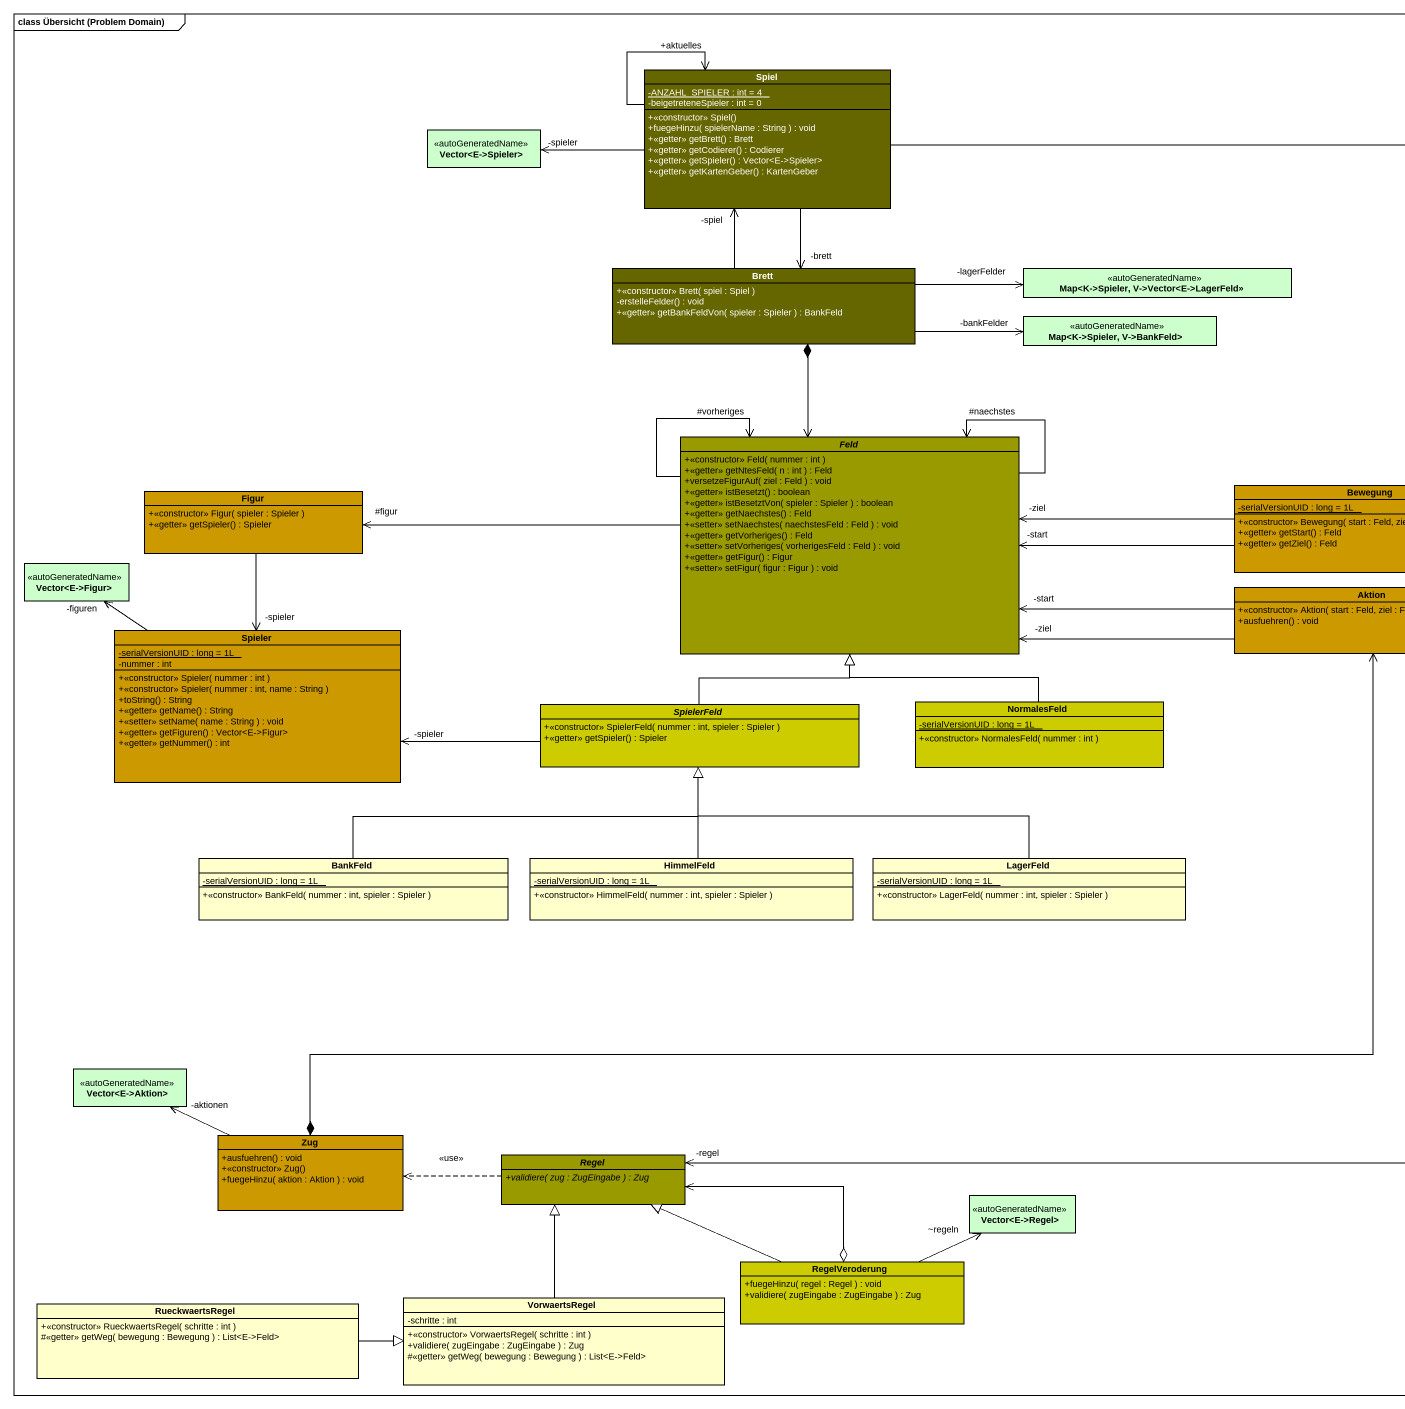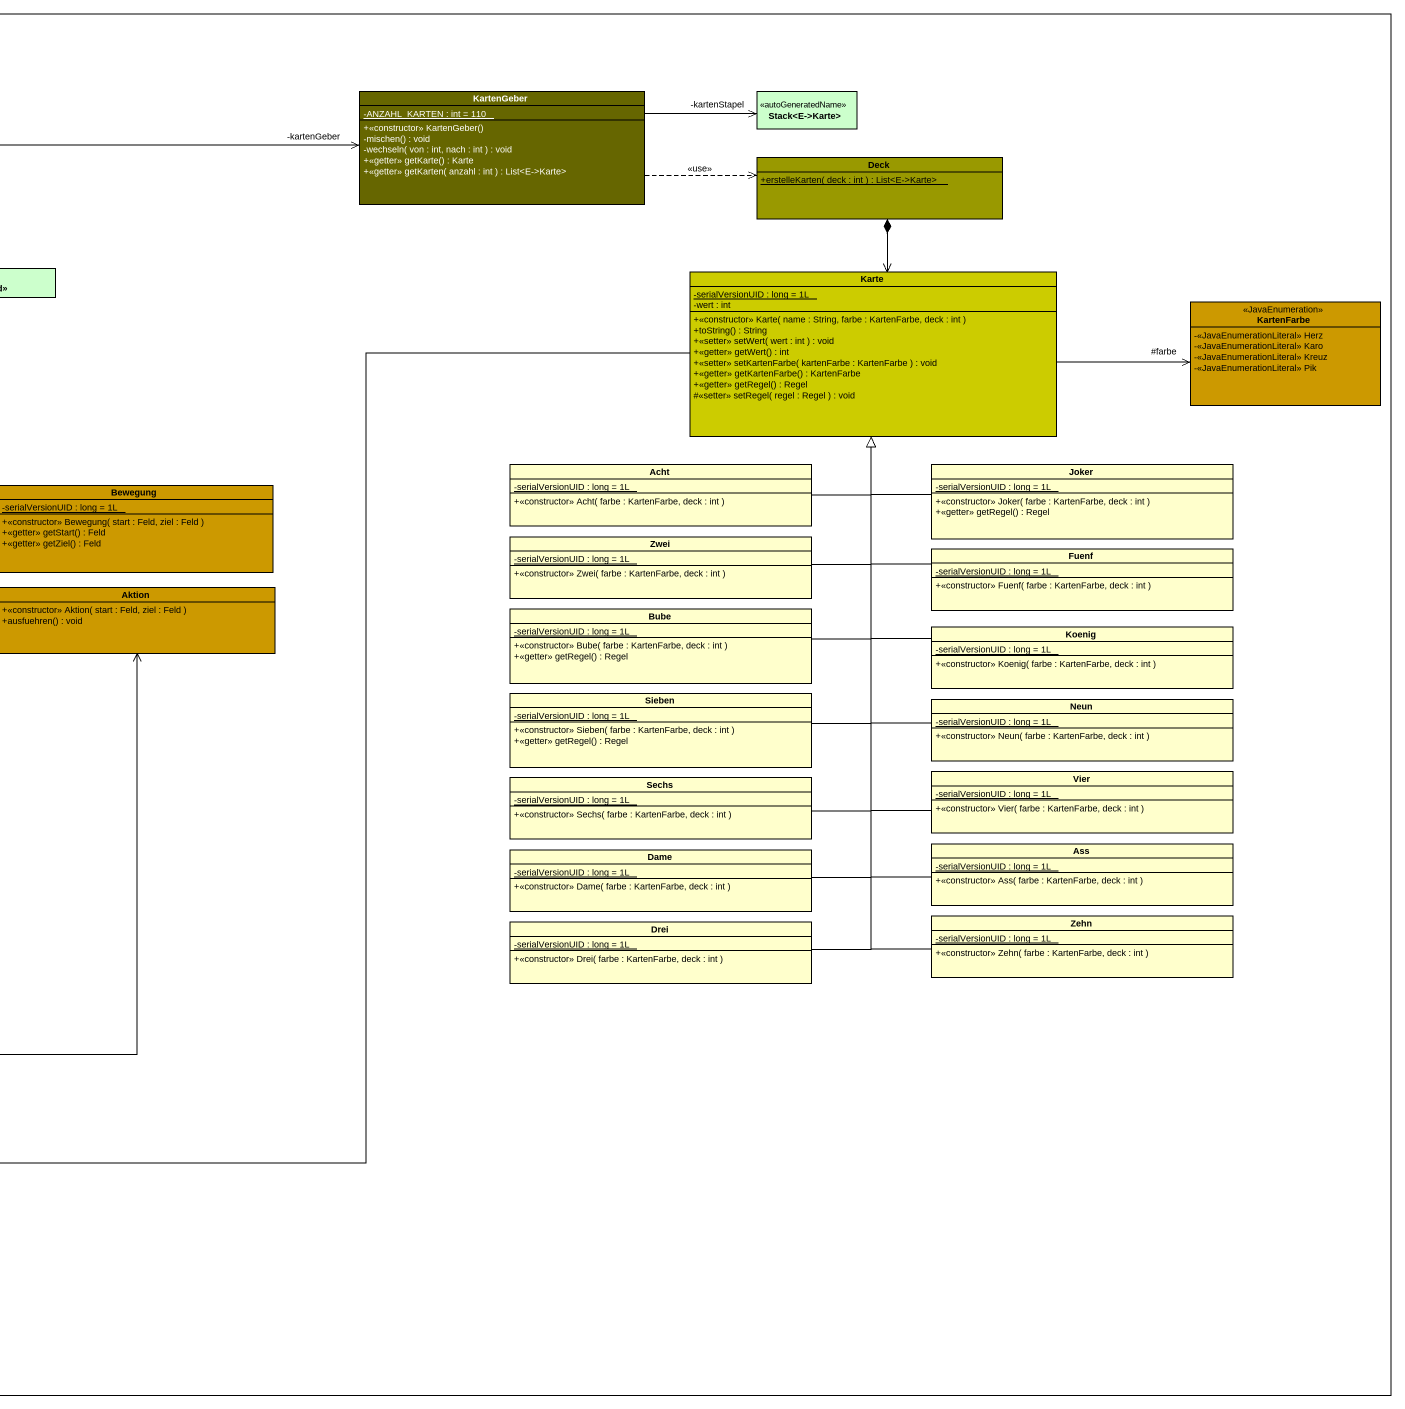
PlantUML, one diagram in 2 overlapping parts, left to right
@startuml
mainframe class Übersicht (Problem Domain)
hide circle
hide empty members
skinparam classAttributeIconSize 0
class Spiel #666600 {
  {static} -ANZAHL_SPIELER : int = 4
  -beigetreteneSpieler : int = 0
  +<<constructor>> Spiel()
  +fuegeHinzu( spielerName : String ) : void
  +<<getter>> getBrett() : Brett
  +<<getter>> getCodierer() : Codierer
  +<<getter>> getSpieler() : Vector<E->Spieler>
  +<<getter>> getKartenGeber() : KartenGeber
}
class KartenGeber #666600 {
  {static} -ANZAHL_KARTEN : int = 110
  +<<constructor>> KartenGeber()
  -mischen() : void
  -wechseln( von : int, nach : int ) : void
  +<<getter>> getKarte() : Karte
  +<<getter>> getKarten( anzahl : int ) : List<E->Karte>
}
class "Stack<E->Karte>" as Stack_E_Karte <<autoGeneratedName>> #CCFFCC
class "Vector<E->Spieler>" as Vector_E_Spieler <<autoGeneratedName>> #CCFFCC
class Deck #999900 {
  {static} +erstelleKarten( deck : int ) : List<E->Karte>
}
class Brett #666600 {
  +<<constructor>> Brett( spiel : Spiel )
  -erstelleFelder() : void
  +<<getter>> getBankFeldVon( spieler : Spieler ) : BankFeld
}
interface "Map<K->Spieler, V->Vector<E->LagerFeld>>" as Map_K_Spieler_V_Vector_E <<autoGeneratedName>> #CCFFCC
class Karte #CCCC00 {
  {static} -serialVersionUID : long = 1L
  -wert : int
  +<<constructor>> Karte( name : String, farbe : KartenFarbe, deck : int )
  +toString() : String
  +<<setter>> setWert( wert : int ) : void
  +<<getter>> getWert() : int
  +<<setter>> setKartenFarbe( kartenFarbe : KartenFarbe ) : void
  +<<getter>> getKartenFarbe() : KartenFarbe
  +<<getter>> getRegel() : Regel
  #<<setter>> setRegel( regel : Regel ) : void
}
interface "Map<K->Spieler, V->BankFeld>" as Map_K_Spieler_V_BankFeld <<autoGeneratedName>> #CCFFCC
class KartenFarbe <<JavaEnumeration>> #CC9900 {
  -<<JavaEnumerationLiteral>> Herz
  -<<JavaEnumerationLiteral>> Karo
  -<<JavaEnumerationLiteral>> Kreuz
  -<<JavaEnumerationLiteral>> Pik
}
abstract class Feld #999900 {
  +<<constructor>> Feld( nummer : int )
  +<<getter>> getNtesFeld( n : int ) : Feld
  +versetzeFigurAuf( ziel : Feld ) : void
  +<<getter>> istBesetzt() : boolean
  +<<getter>> istBesetztVon( spieler : Spieler ) : boolean
  +<<getter>> getNaechstes() : Feld
  +<<setter>> setNaechstes( naechstesFeld : Feld ) : void
  +<<getter>> getVorheriges() : Feld
  +<<setter>> setVorheriges( vorherigesFeld : Feld ) : void
  +<<getter>> getFigur() : Figur
  +<<setter>> setFigur( figur : Figur ) : void
}
class Acht #FFFFCC {
  {static} -serialVersionUID : long = 1L
  +<<constructor>> Acht( farbe : KartenFarbe, deck : int )
}
class Joker #FFFFCC {
  {static} -serialVersionUID : long = 1L
  +<<constructor>> Joker( farbe : KartenFarbe, deck : int )
  +<<getter>> getRegel() : Regel
}
class Figur #CC9900 {
  +<<constructor>> Figur( spieler : Spieler )
  +<<getter>> getSpieler() : Spieler
}
class Bewegung #CC9900 {
  {static} -serialVersionUID : long = 1L
  +<<constructor>> Bewegung( start : Feld, ziel : Feld )
  +<<getter>> getStart() : Feld
  +<<getter>> getZiel() : Feld
}
class Zwei #FFFFCC {
  {static} -serialVersionUID : long = 1L
  +<<constructor>> Zwei( farbe : KartenFarbe, deck : int )
}
class Fuenf #FFFFCC {
  {static} -serialVersionUID : long = 1L
  +<<constructor>> Fuenf( farbe : KartenFarbe, deck : int )
}
class "Vector<E->Figur>" as Vector_E_Figur <<autoGeneratedName>> #CCFFCC
class Aktion #CC9900 {
  +<<constructor>> Aktion( start : Feld, ziel : Feld )
  +ausfuehren() : void
}
class Spieler #CC9900 {
  {static} -serialVersionUID : long = 1L
  -nummer : int
  +<<constructor>> Spieler( nummer : int )
  +<<constructor>> Spieler( nummer : int, name : String )
  +toString() : String
  +<<getter>> getName() : String
  +<<setter>> setName( name : String ) : void
  +<<getter>> getFiguren() : Vector<E->Figur>
  +<<getter>> getNummer() : int
}
class Bube #FFFFCC {
  {static} -serialVersionUID : long = 1L
  +<<constructor>> Bube( farbe : KartenFarbe, deck : int )
  +<<getter>> getRegel() : Regel
}
class Koenig #FFFFCC {
  {static} -serialVersionUID : long = 1L
  +<<constructor>> Koenig( farbe : KartenFarbe, deck : int )
}
abstract class SpielerFeld #CCCC00 {
  +<<constructor>> SpielerFeld( nummer : int, spieler : Spieler )
  +<<getter>> getSpieler() : Spieler
}
class NormalesFeld #CCCC00 {
  {static} -serialVersionUID : long = 1L
  +<<constructor>> NormalesFeld( nummer : int )
}
class Sieben #FFFFCC {
  {static} -serialVersionUID : long = 1L
  +<<constructor>> Sieben( farbe : KartenFarbe, deck : int )
  +<<getter>> getRegel() : Regel
}
class Neun #FFFFCC {
  {static} -serialVersionUID : long = 1L
  +<<constructor>> Neun( farbe : KartenFarbe, deck : int )
}
class Sechs #FFFFCC {
  {static} -serialVersionUID : long = 1L
  +<<constructor>> Sechs( farbe : KartenFarbe, deck : int )
}
class Vier #FFFFCC {
  {static} -serialVersionUID : long = 1L
  +<<constructor>> Vier( farbe : KartenFarbe, deck : int )
}
class BankFeld #FFFFCC {
  {static} -serialVersionUID : long = 1L
  +<<constructor>> BankFeld( nummer : int, spieler : Spieler )
}
class HimmelFeld #FFFFCC {
  {static} -serialVersionUID : long = 1L
  +<<constructor>> HimmelFeld( nummer : int, spieler : Spieler )
}
class LagerFeld #FFFFCC {
  {static} -serialVersionUID : long = 1L
  +<<constructor>> LagerFeld( nummer : int, spieler : Spieler )
}
class Dame #FFFFCC {
  {static} -serialVersionUID : long = 1L
  +<<constructor>> Dame( farbe : KartenFarbe, deck : int )
}
class Ass #FFFFCC {
  {static} -serialVersionUID : long = 1L
  +<<constructor>> Ass( farbe : KartenFarbe, deck : int )
}
class Drei #FFFFCC {
  {static} -serialVersionUID : long = 1L
  +<<constructor>> Drei( farbe : KartenFarbe, deck : int )
}
class Zehn #FFFFCC {
  {static} -serialVersionUID : long = 1L
  +<<constructor>> Zehn( farbe : KartenFarbe, deck : int )
}
class "Vector<E->Aktion>" as Vector_E_Aktion <<autoGeneratedName>> #CCFFCC
class Zug #CC9900 {
  +ausfuehren() : void
  +<<constructor>> Zug()
  +fuegeHinzu( aktion : Aktion ) : void
}
abstract class Regel #999900 {
  {abstract} +validiere( zug : ZugEingabe ) : Zug
}
class "Vector<E->Regel>" as Vector_E_Regel <<autoGeneratedName>> #CCFFCC
class RegelVeroderung #CCCC00 {
  +fuegeHinzu( regel : Regel ) : void
  +validiere( zugEingabe : ZugEingabe ) : Zug
}
class RueckwaertsRegel #FFFFCC {
  +<<constructor>> RueckwaertsRegel( schritte : int )
  #<<getter>> getWeg( bewegung : Bewegung ) : List<E->Feld>
}
class VorwaertsRegel #FFFFCC {
  -schritte : int
  +<<constructor>> VorwaertsRegel( schritte : int )
  +validiere( zugEingabe : ZugEingabe ) : Zug
  #<<getter>> getWeg( bewegung : Bewegung ) : List<E->Feld>
}
Spiel "+aktuelles" <-- Spiel
Spiel "-spiel" <-- Brett
KartenGeber "-kartenGeber" <-left- Spiel
KartenGeber .right.> Deck : <<use>>
Stack_E_Karte "-kartenStapel" <-left- KartenGeber
Vector_E_Spieler "-spieler" <-right- Spiel
Deck *--> Karte
Brett "-brett" <-up- Spiel
Brett *--> Feld
Map_K_Spieler_V_Vector_E "-lagerFelder" <-left- Brett
Map_K_Spieler_V_BankFeld "-bankFelder" <-left- Brett
KartenFarbe "#farbe" <-left- Karte
Feld "#vorheriges" <-- Feld
Feld "#naechstes" <-- Feld
Feld "-ziel" <-right- Bewegung
Feld "-start" <-right- Bewegung
Feld "-ziel" <-right- Aktion
Feld "-start" <-right- Aktion
Acht -up-|> Karte
Joker -up-|> Karte
Figur "#figur" <-right- Feld
Zwei -up-|> Karte
Fuenf -up-|> Karte
Vector_E_Figur "-figuren" <-- Spieler
Spieler "-spieler" <-up- Figur
Spieler "-spieler" <-right- SpielerFeld
Bube -up-|> Karte
Koenig -up-|> Karte
SpielerFeld -up-|> Feld
NormalesFeld -up-|> Feld
Sieben -up-|> Karte
Neun -up-|> Karte
Sechs -up-|> Karte
Vier -up-|> Karte
BankFeld -right-|> SpielerFeld
HimmelFeld -up-|> SpielerFeld
LagerFeld -left-|> SpielerFeld
Dame -up-|> Karte
Ass -up-|> Karte
Drei -up-|> Karte
Zehn -up-|> Karte
Vector_E_Aktion "-aktionen" <-right- Zug
Zug *-right-> Aktion
Regel "-regel" <-right- Karte
Regel .left.> Zug : <<use>>
Vector_E_Regel "~regeln" <-left- RegelVeroderung
RegelVeroderung -left-|> Regel
RegelVeroderung o-left-> Regel
RueckwaertsRegel -right-|> VorwaertsRegel
VorwaertsRegel -up-|> Regel
@enduml
